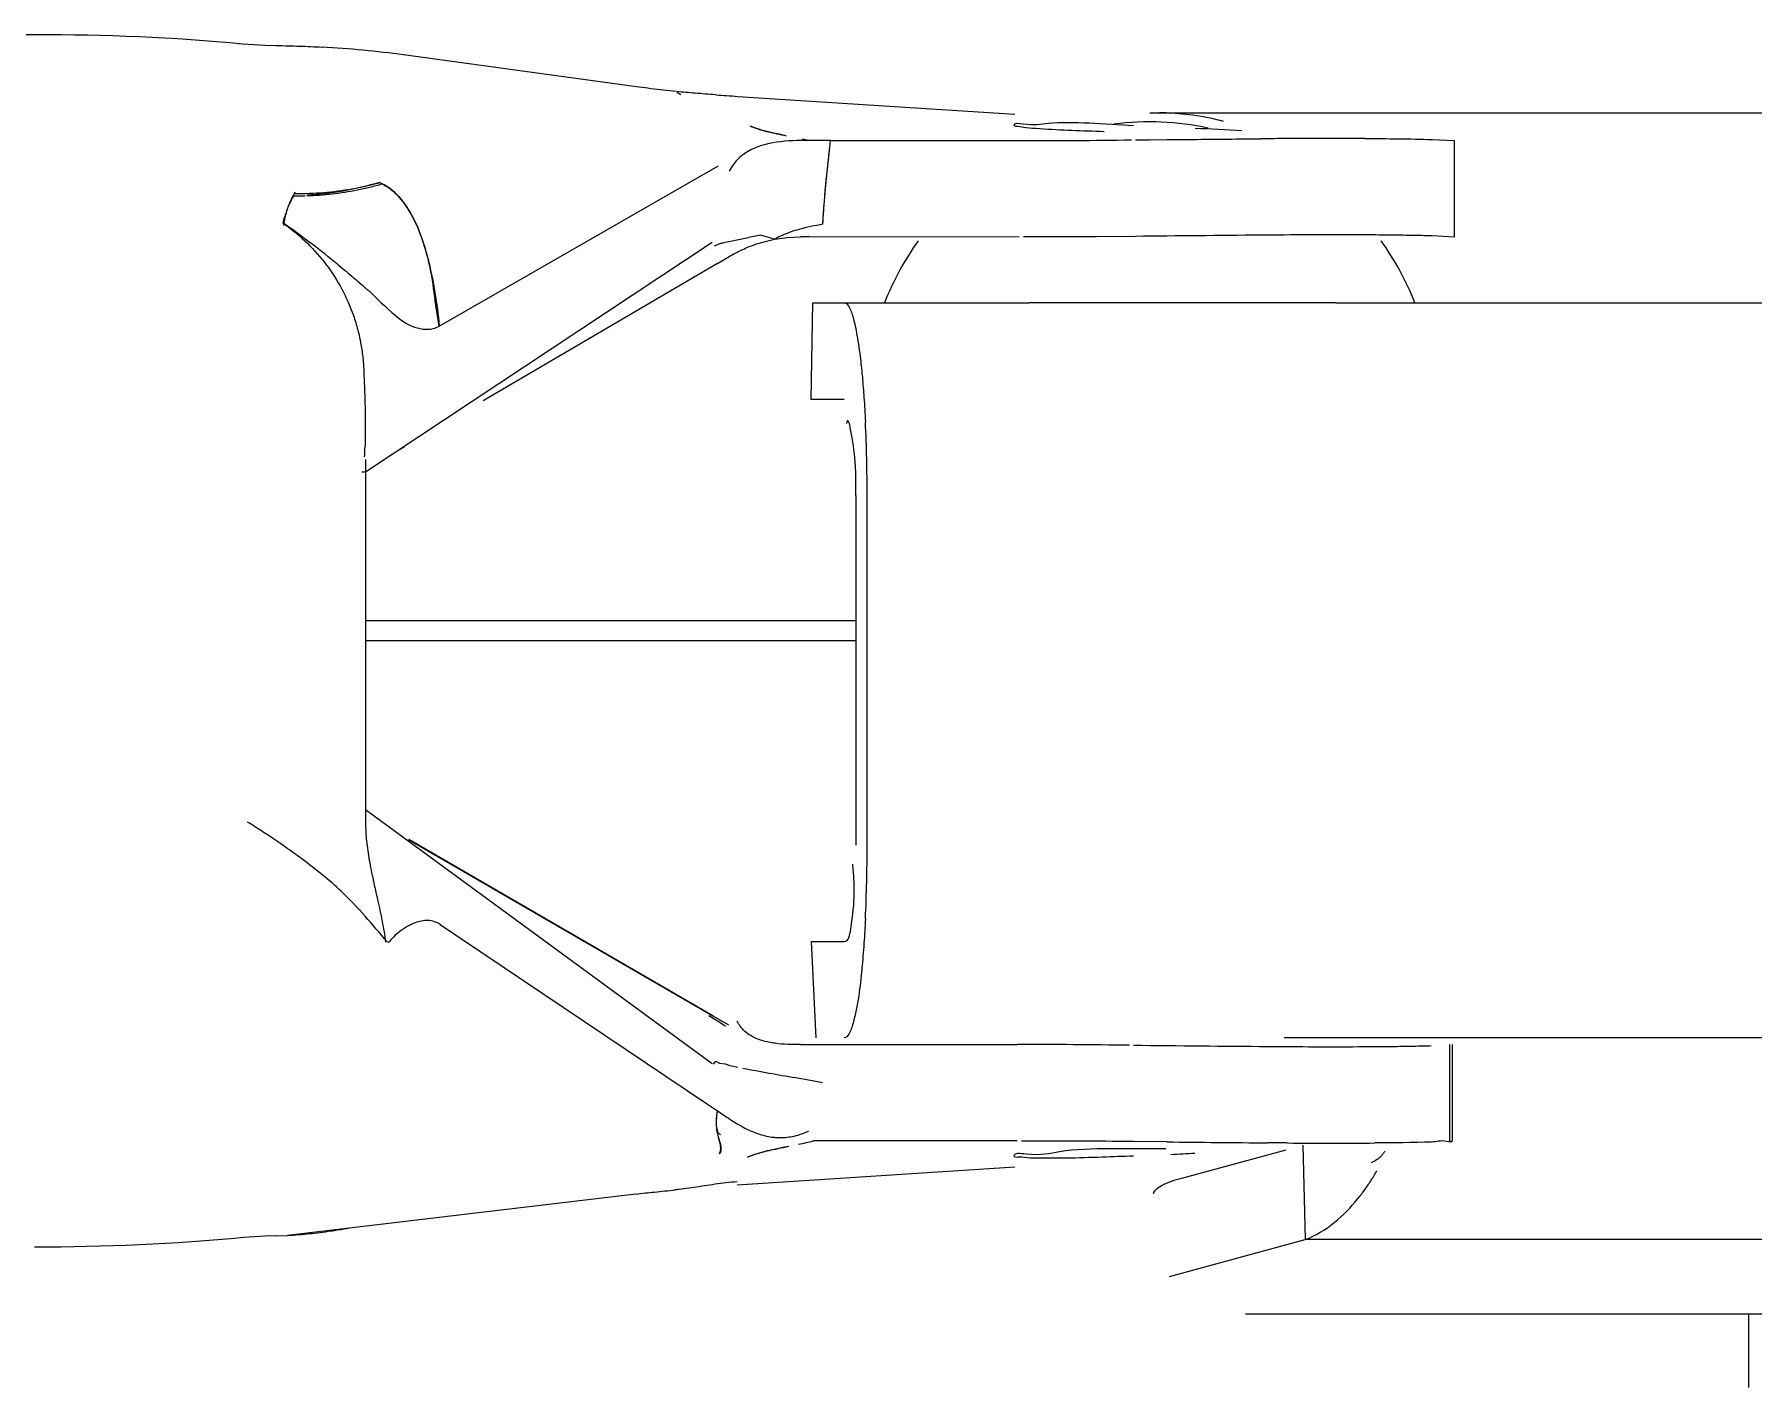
# Model space of a CAD drawing. Header units: millimetres. Extents: x 6781 to 13993, y -7973 to 4183.
# Drawn here: x 11585.38 to 11613.91, y -5893.29 to -5870.83 of the extents above; entities that cross this region are included whole.
import ezdxf

# ---------------------------------------------------------------- set-up
doc = ezdxf.new("R2010")
doc.units = ezdxf.units.MM
doc.header["$LTSCALE"] = 307.34
doc.layers.get('0').update_dxf_attribs({"linetype": 'CONTINUOUS'})

msp = doc.modelspace()

# ---------------------------------------------------------------- linework, layer by layer
at = {"color": 0, "linetype": 'Continuous'}
for p, q in [((11499.74016, -5870.83218), (11585.39441, -5870.83218)), ((11595.36764, -5871.70282), (11591.50317, -5871.17319)), ((11596.02074, -5871.78086), (11595.76439, -5871.75184)), ((11596.07469, -5871.81492), (11596.106, -5871.83249)), ((11597.0519, -5871.86025), (11601.64684, -5872.15695)), ((11603.88493, -5872.13485), (11626.57274, -5872.13485)), ((11598.58528, -5872.59485), (11598.22415, -5872.59395)), ((11598.55802, -5872.86391), (11598.58528, -5872.59485)), ((11598.57015, -5872.76104), (11598.58855, -5872.59519)), ((11598.58563, -5872.59485), (11601.71975, -5872.59485)), ((11603.65196, -5872.58397), (11603.89408, -5872.58165)), ((11603.89408, -5872.58165), (11604.16733, -5872.57896)), ((11605.3139, -5872.56772), (11605.73102, -5872.56424)), ((11608.57328, -5872.57631), (11608.94069, -5872.59485)), ((11608.94069, -5872.59485), (11608.94069, -5874.19485)), ((11598.53297, -5873.1063), (11598.55802, -5872.86391)), ((11592.09395, -5875.6714), (11596.48705, -5873.15293)), ((11596.48705, -5873.15293), (11596.72832, -5873.01149)), ((11598.50233, -5873.39644), (11598.53297, -5873.1063)), ((11591.14866, -5873.31106), (11591.10262, -5873.2911)), ((11598.48585, -5873.59371), (11598.50353, -5873.39657)), ((11596.62265, -5874.28794), (11590.87126, -5878.09485)), ((11596.7888, -5874.29123), (11597.22846, -5874.20351)), ((11597.42616, -5874.16547), (11597.22846, -5874.20351)), ((11597.65844, -5874.23287), (11597.42616, -5874.16547)), ((11597.65844, -5874.23287), (11597.86937, -5874.2033)), ((11597.86937, -5874.2033), (11598.08913, -5874.19359)), ((11598.23599, -5874.19429), (11598.08913, -5874.19359)), ((11601.71975, -5874.19485), (11598.23599, -5874.19429)), ((11603.65196, -5874.18397), (11603.00439, -5874.19015)), ((11607.58586, -5874.16079), (11607.45461, -5874.16002)), ((11608.94069, -5874.19485), (11608.57328, -5874.1763)), ((11596.71081, -5874.63443), (11592.82259, -5876.91415)), ((11596.71081, -5874.63443), (11596.90825, -5874.51745)), ((11598.28983, -5875.28485), (11598.26158, -5876.88485)), ((11598.29417, -5875.28485), (11601.88493, -5875.28485)), ((11606.97592, -5875.28485), (11601.88493, -5875.28485)), ((11606.97592, -5875.28485), (11625.71598, -5875.28485)), ((11598.26369, -5876.88485), (11598.8169, -5876.88485)), ((11591.51683, -5877.67624), (11591.4053, -5877.74513)), ((11590.87126, -5878.09485), (11590.80883, -5878.09485)), ((11590.87126, -5877.8866), (11590.87126, -5883.90311)), ((11599.00642, -5878.48485), (11599.00642, -5884.28485)), ((11599.19594, -5884.28485), (11599.19594, -5878.48485)), ((11599.00642, -5880.56152), (11590.87126, -5880.56152)), ((11599.00642, -5880.89485), (11590.87126, -5880.89485)), ((11590.87126, -5883.69485), (11596.62265, -5887.90925)), ((11591.58706, -5884.19295), (11596.63777, -5887.11806)), ((11596.63777, -5887.11806), (11591.58784, -5884.19161)), ((11592.11076, -5885.60248), (11596.54804, -5888.58212)), ((11598.27032, -5885.88485), (11598.8169, -5885.88485)), ((11598.34815, -5887.48485), (11598.2704, -5885.88485)), ((11596.63777, -5887.11806), (11596.89672, -5887.27042)), ((11627.45001, -5887.48485), (11606.11909, -5887.48485)), ((11598.09257, -5887.597), (11598.47384, -5887.59509)), ((11598.47384, -5887.59509), (11601.68561, -5887.59485)), ((11605.8452, -5887.62678), (11606.15125, -5887.62872)), ((11608.86488, -5889.19485), (11608.86488, -5887.59485)), ((11608.90712, -5887.59664), (11608.90712, -5889.19664)), ((11596.84087, -5887.91614), (11596.91519, -5887.94414)), ((11596.91519, -5887.94414), (11597.05132, -5887.97083)), ((11598.00468, -5888.14495), (11598.25769, -5888.18894)), ((11598.25769, -5888.18894), (11598.45256, -5888.22283)), ((11596.54833, -5888.58235), (11596.7117, -5888.69357)), ((11601.68561, -5889.19485), (11598.30346, -5889.19517)), ((11604.17014, -5889.21121), (11603.61782, -5889.2058)), ((11606.16919, -5889.22882), (11605.843, -5889.22676)), ((11608.86488, -5889.19485), (11608.90712, -5889.1989)), ((11604.41683, -5889.81078), (11606.14736, -5889.34086)), ((11606.42743, -5889.26471), (11606.46542, -5890.83225)), ((11601.64685, -5889.63275), (11597.03976, -5889.93024)), ((11595.35726, -5890.07581), (11589.57796, -5890.76197)), ((11596.04139, -5889.99429), (11596.01832, -5890.00797)), ((11590.51537, -5890.65282), (11590.59318, -5890.64143)), ((11589.02734, -5890.78418), (11588.85433, -5890.79887)), ((11589.20009, -5890.77384), (11589.02734, -5890.78418)), ((11589.37238, -5890.76778), (11589.20009, -5890.77384)), ((11589.37238, -5890.76778), (11589.57796, -5890.76197)), ((11604.2113, -5891.44446), (11606.46564, -5890.83228)), ((11623.30181, -5890.83228), (11606.46564, -5890.83228)), ((11622.86414, -5892.07195), (11605.47769, -5892.07195)), ((11613.82096, -5892.07195), (11613.82096, -5893.28839))]:
    msp.add_line(p, q, dxfattribs=at)
for points in [[(11588.82745, -5870.98629), (11589.01663, -5871.0018), (11589.20551, -5871.01212), (11589.39383, -5871.01728)], [(11596.03538, -5871.7822), (11596.04461, -5871.79784), (11596.07469, -5871.81492)], [(11589.67936, -5873.51019), (11589.77522, -5873.51048), (11589.87101, -5873.50898)], [(11598.46311, -5873.98324), (11598.47187, -5873.78932), (11598.48585, -5873.59371)], [(11596.66379, -5874.33878), (11596.76528, -5874.29747), (11596.78805, -5874.29452)], [(11596.84275, -5887.29549), (11596.75098, -5887.23177), (11596.6593, -5887.1735), (11596.57072, -5887.12071)], [(11596.64554, -5887.92066), (11596.68264, -5887.87167), (11596.74448, -5887.90334), (11596.84087, -5887.91614)]]:
    msp.add_lwpolyline(points, dxfattribs=at)
for centre, radius, start, end in [((11589.2118, -5887.9784), 16.9607, 82.235679, 86.824505), ((11600.09415, -5824.70326), 47.25502, 265.860389, 266.308777), ((11603.88493, -5877.01152), 4.72667, 78.121604, 97.199437), ((11604.03179, -5876.27235), 4.13752, 87.760553, 89.798373), ((11604.02792, -5876.32804), 4.19332, 75.008882, 87.737377), ((11596.912, -6022.02869), 149.8361, 86.7463963, 87.0445645), ((11598.08136, -5870.21394), 2.29543, 253.297047, 254.531568), ((11595.78227, -5883.15859), 10.8431, 76.987096, 77.525384), ((11601.87065, -5757.82086), 114.77409, 269.9246691, 270.8554022), ((11607.33485, -6083.32987), 210.77173, 90.3155574, 90.4359859), ((11606.93965, -5994.70133), 122.14239, 89.7577679, 90.3591511), ((11589.7608, -5868.41673), 5.05599, 269.347931, 280.066021), ((11591.62445, -5874.53372), 2.20217, 158.271771, 160.075647), ((11580.20211, -5887.15353), 16.14139, 50.727032, 54.838358), ((11603.88493, -5877.01152), 4.72667, 144.340149, 158.573754), ((11606.97231, -6021.79167), 147.63265, 89.8778196, 90.4825172), ((11607.04478, -5956.45269), 82.29369, 89.7146615, 89.8312688), ((11603.88493, -5877.01152), 4.72667, 21.426246, 35.659851), ((11574.15652, -5878.46212), 25.03944, 359.947981, 2.744593), ((11581.93208, -5877.41328), 8.9352, 357.232098, 358.352966), ((11574.15837, -5884.30762), 25.03758, 357.253925, 0.052095), ((11601.83796, -6001.41292), 113.81817, 89.1381434, 90.0766934), ((11613.82322, -4922.46931), 965.19044, 269.39417423, 269.5264019), ((11606.9122, -5773.47657), 114.15469, 269.6180678, 270.3569086), ((11595.92932, -5879.13271), 10.33878, 281.890834, 283.276225), ((11610.29887, -5320.10023), 569.14398, 269.3830082, 269.551423), ((11606.91413, -5775.50529), 113.72597, 269.6246935, 270.3565156), ((11598.49163, -5893.2926), 4.04539, 103.479196, 104.246966), ((11598.26942, -5766.04961), 123.51248, 272.7688192, 272.9546751), ((11604.64541, -5887.98196), 3.46049, 321.188322, 324.433043)]:
    msp.add_arc(centre, radius, start, end, dxfattribs=at)
for points in [[(11585.39702, -5870.83226), (11586.54165, -5870.83227), (11587.68803, -5870.87721), (11588.82745, -5870.98629)], [(11598.22415, -5872.59395), (11597.88069, -5872.59222), (11597.50653, -5872.60531), (11597.21067, -5872.77974)], [(11604.16733, -5872.57896), (11604.54952, -5872.57514), (11604.93171, -5872.57116), (11605.3139, -5872.56772)], [(11607.45604, -5872.56003), (11607.82849, -5872.5619), (11608.20098, -5872.56556), (11608.57328, -5872.57629)], [(11591.10262, -5873.2911), (11590.71161, -5873.40176), (11590.3075, -5873.48628), (11589.90132, -5873.49859)], [(11591.58582, -5873.74138), (11591.74105, -5873.99316), (11591.83541, -5874.2813), (11591.90911, -5874.56776)], [(11591.91279, -5874.56469), (11591.83935, -5874.27856), (11591.7398, -5873.99313), (11591.58598, -5873.74094)], [(11589.49767, -5873.95748), (11589.75544, -5874.13888), (11589.98975, -5874.35968), (11590.18414, -5874.60779)], [(11605.72903, -5874.16426), (11605.03666, -5874.16951), (11604.34432, -5874.17749), (11603.65196, -5874.18397)], [(11590.18414, -5874.60779), (11590.38026, -5874.85809), (11590.53986, -5875.14193), (11590.65009, -5875.4402)], [(11591.90911, -5874.56776), (11592.00205, -5874.929), (11592.05976, -5875.29997), (11592.09395, -5875.6714)], [(11592.09398, -5875.67146), (11592.01959, -5875.3051), (11592.00573, -5874.92679), (11591.91279, -5874.56469)], [(11590.90707, -5875.07164), (11591.20551, -5875.33195), (11591.50272, -5875.7295), (11591.89872, -5875.72592)], [(11591.23444, -5885.89389), (11590.98618, -5885.60972), (11590.74816, -5885.31449), (11590.47328, -5885.05598)], [(11597.13413, -5887.98676), (11597.42366, -5888.04297), (11597.71413, -5888.09428), (11598.00468, -5888.14495)], [(11603.61782, -5889.2058), (11602.99711, -5889.19996), (11602.37628, -5889.19049), (11601.75562, -5889.20013)], [(11608.55895, -5889.21378), (11608.24665, -5889.22283), (11607.9342, -5889.22677), (11607.62177, -5889.22906)], [(11606.46564, -5890.83228), (11606.81156, -5890.70099), (11607.1099, -5890.43912), (11607.34187, -5890.15087)], [(11588.85433, -5890.79887), (11587.69954, -5890.91134), (11586.53743, -5890.95744), (11585.37717, -5890.95745)]]:
    msp.add_open_spline(points, degree=3, dxfattribs=at)
for points, knots in [([(11589.39383, -5871.01728), (11589.52218, -5871.01907), (11589.77479, -5871.02527), (11590.02722, -5871.03677), (11590.15133, -5871.04374)], [0, 0, 0, 0, 0.50802678, 1, 1, 1, 1]), ([(11595.76439, -5871.75184), (11595.69522, -5871.74388), (11595.56287, -5871.72832), (11595.43069, -5871.71145), (11595.36764, -5871.70282)], [0, 0, 0, 0, 0.52248465, 1, 1, 1, 1]), ([(11596.34296, -5871.80888), (11596.2907, -5871.80462), (11596.18815, -5871.79601), (11596.08564, -5871.78686), (11596.03538, -5871.7822)], [0, 0, 0, 0, 0.5095357, 1, 1, 1, 1]), ([(11596.68295, -5871.835), (11596.62555, -5871.83084), (11596.5122, -5871.82239), (11596.39889, -5871.81344), (11596.34296, -5871.80888)], [0, 0, 0, 0, 0.50632153, 1, 1, 1, 1]), ([(11597.26085, -5872.3544), (11597.29122, -5872.36773), (11597.35981, -5872.39405), (11597.43005, -5872.41545), (11597.4688, -5872.42619)], [0, 0, 0, 0, 0.45198268, 1, 1, 1, 1]), ([(11597.42163, -5872.41252), (11597.39208, -5872.40364), (11597.33783, -5872.38602), (11597.28475, -5872.36508), (11597.26087, -5872.3544)], [0, 0, 0, 0, 0.54123785, 1, 1, 1, 1]), ([(11601.83399, -5872.38081), (11601.78429, -5872.37563), (11601.73799, -5872.35916), (11601.63481, -5872.35951), (11601.63492, -5872.34151)], [0, 0, 0, 0, 0.73524639, 1, 1, 1, 1]), ([(11601.63492, -5872.34151), (11601.63523, -5872.29185), (11601.93549, -5872.35109), (11602.44674, -5872.245), (11603.14658, -5872.32457), (11603.61842, -5872.344)], [0, 0, 0, 0, 0.07501411, 0.28670497, 1, 1, 1, 1]), ([(11603.12722, -5872.44688), (11602.77127, -5872.43669), (11602.33964, -5872.42237), (11601.90918, -5872.38864), (11601.83399, -5872.38081)], [0, 0, 0, 0, 0.82488669, 1, 1, 1, 1]), ([(11597.4688, -5872.42619), (11597.48238, -5872.42995), (11597.51036, -5872.43742), (11597.53845, -5872.44444), (11597.55288, -5872.44795)], [0, 0, 0, 0, 0.48681176, 1, 1, 1, 1]), ([(11597.55191, -5872.44793), (11597.53777, -5872.4444), (11597.51014, -5872.43735), (11597.48259, -5872.42995), (11597.46915, -5872.42622)], [0, 0, 0, 0, 0.51077603, 1, 1, 1, 1]), ([(11597.64486, -5872.47003), (11597.62906, -5872.46643), (11597.59804, -5872.45922), (11597.56709, -5872.45171), (11597.55191, -5872.44793)], [0, 0, 0, 0, 0.50869074, 1, 1, 1, 1]), ([(11597.55288, -5872.44795), (11597.60117, -5872.45973), (11597.70034, -5872.48196), (11597.79976, -5872.50298), (11597.85052, -5872.51384)], [0, 0, 0, 0, 0.4891817, 1, 1, 1, 1]), ([(11597.82739, -5872.50923), (11597.79639, -5872.50283), (11597.73547, -5872.49014), (11597.67467, -5872.47682), (11597.64486, -5872.47003)], [0, 0, 0, 0, 0.50858642, 1, 1, 1, 1]), ([(11597.04504, -5872.90807), (11597.01801, -5872.93556), (11596.96709, -5872.99617), (11596.92651, -5873.06414), (11596.90857, -5873.10014)], [0, 0, 0, 0, 0.48943879, 1, 1, 1, 1]), ([(11597.21067, -5872.77974), (11597.18052, -5872.79751), (11597.12224, -5872.83662), (11597.06957, -5872.88311), (11597.04504, -5872.90807)], [0, 0, 0, 0, 0.49998515, 1, 1, 1, 1]), ([(11598.53703, -5873.06483), (11598.54239, -5873.01417), (11598.55333, -5872.9129), (11598.56453, -5872.81165), (11598.57015, -5872.76104)], [0, 0, 0, 0, 0.50014003, 1, 1, 1, 1]), ([(11598.49157, -5873.54026), (11598.4981, -5873.46092), (11598.51245, -5873.30236), (11598.52865, -5873.14398), (11598.53703, -5873.06483)], [0, 0, 0, 0, 0.5000387, 1, 1, 1, 1]), ([(11589.70004, -5873.45087), (11589.68766, -5873.47492), (11589.65918, -5873.52585), (11589.63256, -5873.57783), (11589.61953, -5873.6063)], [0, 0, 0, 0, 0.46352498, 1, 1, 1, 1]), ([(11589.67936, -5873.51019), (11589.66942, -5873.52681), (11589.64982, -5873.5618), (11589.63191, -5873.59769), (11589.62304, -5873.61642)], [0, 0, 0, 0, 0.48287593, 1, 1, 1, 1]), ([(11589.89546, -5873.50831), (11590.03639, -5873.50411), (11590.3175, -5873.48408), (11590.59597, -5873.44062), (11590.73372, -5873.4131)], [0, 0, 0, 0, 0.50092902, 1, 1, 1, 1]), ([(11590.6445, -5873.39489), (11590.72183, -5873.38115), (11590.8755, -5873.35009), (11591.02751, -5873.31172), (11591.10281, -5873.29073)], [0, 0, 0, 0, 0.50120078, 1, 1, 1, 1]), ([(11590.73372, -5873.4131), (11590.80369, -5873.39912), (11590.9427, -5873.36822), (11591.08025, -5873.33134), (11591.14842, -5873.31147)], [0, 0, 0, 0, 0.50124179, 1, 1, 1, 1]), ([(11591.10299, -5873.29065), (11591.19618, -5873.33127), (11591.38419, -5873.45957), (11591.52226, -5873.6383), (11591.58582, -5873.74138)], [0, 0, 0, 0, 0.4563557, 1, 1, 1, 1]), ([(11591.58598, -5873.74094), (11591.5279, -5873.64571), (11591.40226, -5873.47892), (11591.23321, -5873.35384), (11591.14828, -5873.31151)], [0, 0, 0, 0, 0.54030852, 1, 1, 1, 1]), ([(11598.46311, -5873.98324), (11598.46633, -5873.90932), (11598.4745, -5873.76157), (11598.48551, -5873.614), (11598.49157, -5873.54026)], [0, 0, 0, 0, 0.49997499, 1, 1, 1, 1]), ([(11589.5541, -5873.78327), (11589.54397, -5873.81116), (11589.52423, -5873.86893), (11589.50641, -5873.92733), (11589.49769, -5873.95745)], [0, 0, 0, 0, 0.48617668, 1, 1, 1, 1]), ([(11589.56106, -5873.76434), (11589.5506, -5873.8003), (11589.53103, -5873.88024), (11589.51737, -5873.96137), (11589.51122, -5874.0057)], [0, 0, 0, 0, 0.45556094, 1, 1, 1, 1]), ([(11589.61953, -5873.6063), (11589.60874, -5873.62987), (11589.58712, -5873.68182), (11589.56952, -5873.73527), (11589.56106, -5873.76434)], [0, 0, 0, 0, 0.46126488, 1, 1, 1, 1]), ([(11589.62304, -5873.61642), (11589.6153, -5873.63274), (11589.60002, -5873.66654), (11589.5858, -5873.7008), (11589.57875, -5873.71847)], [0, 0, 0, 0, 0.48699419, 1, 1, 1, 1]), ([(11598.06437, -5874.06965), (11598.02006, -5874.08195), (11597.93259, -5874.10873), (11597.8471, -5874.14143), (11597.80539, -5874.15945)], [0, 0, 0, 0, 0.50299697, 1, 1, 1, 1]), ([(11598.46311, -5873.98324), (11598.39595, -5873.99513), (11598.26223, -5874.02017), (11598.12973, -5874.0515), (11598.06437, -5874.06965)], [0, 0, 0, 0, 0.50135551, 1, 1, 1, 1]), ([(11596.90825, -5874.51745), (11596.97252, -5874.47905), (11597.10674, -5874.40779), (11597.24731, -5874.35006), (11597.31972, -5874.32442)], [0, 0, 0, 0, 0.49354487, 1, 1, 1, 1]), ([(11597.31972, -5874.32442), (11597.37456, -5874.305), (11597.4864, -5874.27007), (11597.6006, -5874.24379), (11597.65844, -5874.23287)], [0, 0, 0, 0, 0.49705296, 1, 1, 1, 1]), ([(11597.80539, -5874.15945), (11597.78018, -5874.17034), (11597.73045, -5874.19336), (11597.68211, -5874.21922), (11597.65844, -5874.23287)], [0, 0, 0, 0, 0.50124668, 1, 1, 1, 1]), ([(11602.35208, -5874.1934), (11602.25739, -5874.1934), (11602.07101, -5874.19287), (11601.88464, -5874.1909), (11601.79296, -5874.18945)], [0, 0, 0, 0, 0.50802151, 1, 1, 1, 1]), ([(11603.00439, -5874.19015), (11602.89491, -5874.19109), (11602.67748, -5874.1927), (11602.46004, -5874.1934), (11602.35208, -5874.1934)], [0, 0, 0, 0, 0.50350237, 1, 1, 1, 1]), ([(11608.35024, -5874.17081), (11608.23471, -5874.16839), (11607.97992, -5874.1642), (11607.72512, -5874.16174), (11607.58586, -5874.16079)], [0, 0, 0, 0, 0.45347709, 1, 1, 1, 1]), ([(11608.57328, -5874.17629), (11608.53822, -5874.17528), (11608.46387, -5874.17332), (11608.38952, -5874.17164), (11608.35024, -5874.17081)], [0, 0, 0, 0, 0.47167248, 1, 1, 1, 1]), ([(11590.41986, -5874.65785), (11590.4628, -5874.69292), (11590.54805, -5874.76328), (11590.63255, -5874.83454), (11590.67447, -5874.87029)], [0, 0, 0, 0, 0.50156284, 1, 1, 1, 1]), ([(11590.67447, -5874.87029), (11590.71343, -5874.90354), (11590.7911, -5874.97051), (11590.86838, -5875.03791), (11590.90707, -5875.07164)], [0, 0, 0, 0, 0.49948234, 1, 1, 1, 1]), ([(11590.65009, -5875.4402), (11590.67856, -5875.51723), (11590.73013, -5875.67597), (11590.76891, -5875.83832), (11590.78523, -5875.92131)], [0, 0, 0, 0, 0.49264435, 1, 1, 1, 1]), ([(11598.8169, -5875.28485), (11598.84887, -5875.28485), (11598.91975, -5875.37935), (11598.94378, -5875.46512), (11598.96169, -5875.5275)], [0, 0, 0, 0, 0.33004605, 1, 1, 1, 1]), ([(11598.96169, -5875.5275), (11598.9896, -5875.62474), (11599.03674, -5875.85589), (11599.06917, -5876.08904), (11599.08495, -5876.22233)], [0, 0, 0, 0, 0.42980596, 1, 1, 1, 1]), ([(11591.89872, -5875.72592), (11591.93146, -5875.72562), (11591.99985, -5875.71631), (11592.06326, -5875.68906), (11592.09398, -5875.67146)], [0, 0, 0, 0, 0.48046964, 1, 1, 1, 1]), ([(11590.78523, -5875.92131), (11590.80026, -5875.99771), (11590.82488, -5876.1533), (11590.83761, -5876.31032), (11590.84091, -5876.38976)], [0, 0, 0, 0, 0.4947967, 1, 1, 1, 1]), ([(11590.84091, -5876.38976), (11590.8443, -5876.46998), (11590.85112, -5876.6318), (11590.85702, -5876.79366), (11590.85955, -5876.87529)], [0, 0, 0, 0, 0.49578638, 1, 1, 1, 1]), ([(11599.08495, -5876.22233), (11599.09682, -5876.32259), (11599.11853, -5876.53356), (11599.13537, -5876.74497), (11599.14314, -5876.85579)], [0, 0, 0, 0, 0.47610532, 1, 1, 1, 1]), ([(11590.85955, -5876.87529), (11590.86214, -5876.95885), (11590.86642, -5877.12699), (11590.86797, -5877.29519), (11590.86784, -5877.37979)], [0, 0, 0, 0, 0.49702775, 1, 1, 1, 1]), ([(11599.14314, -5876.85579), (11599.14781, -5876.92242), (11599.15655, -5877.05816), (11599.16385, -5877.19399), (11599.16723, -5877.26314)], [0, 0, 0, 0, 0.49106025, 1, 1, 1, 1]), ([(11599.00642, -5878.48485), (11599.00642, -5878.2964), (11599.03962, -5878.07348), (11598.88667, -5877.07786), (11598.85447, -5877.29044)], [0, 0, 0, 0, 0.46709069, 1, 1, 1, 1]), ([(11590.86784, -5877.37979), (11590.86777, -5877.42806), (11590.86705, -5877.52484), (11590.86499, -5877.62161), (11590.86359, -5877.6701)], [0, 0, 0, 0, 0.49875815, 1, 1, 1, 1]), ([(11589.25348, -5884.12164), (11589.19742, -5884.08441), (11589.08477, -5884.01078), (11588.97109, -5883.93874), (11588.91402, -5883.90311)], [0, 0, 0, 0, 0.50002386, 1, 1, 1, 1]), ([(11590.87126, -5883.90311), (11590.87126, -5884.00894), (11590.88378, -5884.22095), (11590.91459, -5884.4308), (11590.93288, -5884.53532)], [0, 0, 0, 0, 0.49934151, 1, 1, 1, 1]), ([(11589.81616, -5884.51621), (11589.72406, -5884.44797), (11589.53815, -5884.31405), (11589.34885, -5884.18496), (11589.25348, -5884.12164)], [0, 0, 0, 0, 0.50031997, 1, 1, 1, 1]), ([(11590.47328, -5885.05598), (11590.37006, -5884.9589), (11590.15525, -5884.7733), (11589.93016, -5884.60068), (11589.81616, -5884.51621)], [0, 0, 0, 0, 0.49967152, 1, 1, 1, 1]), ([(11590.93288, -5884.53532), (11590.9523, -5884.64638), (11590.9976, -5884.86717), (11591.04813, -5885.08673), (11591.07283, -5885.19656)], [0, 0, 0, 0, 0.50038762, 1, 1, 1, 1]), ([(11598.98158, -5885.0761), (11598.98158, -5885.00154), (11598.97746, -5884.84326), (11598.9661, -5884.68534), (11598.95838, -5884.602)], [0, 0, 0, 0, 0.47111849, 1, 1, 1, 1]), ([(11591.07283, -5885.19656), (11591.09914, -5885.31354), (11591.15008, -5885.54578), (11591.18907, -5885.78059), (11591.20276, -5885.89763)], [0, 0, 0, 0, 0.50432965, 1, 1, 1, 1]), ([(11598.8169, -5885.88485), (11598.89336, -5885.88485), (11598.9514, -5885.48786), (11598.98158, -5885.27885), (11598.98158, -5885.0761)], [0, 0, 0, 0, 0.27383476, 1, 1, 1, 1]), ([(11599.1672, -5885.50716), (11599.16383, -5885.5762), (11599.15653, -5885.71182), (11599.14781, -5885.84736), (11599.14314, -5885.9139)], [0, 0, 0, 0, 0.50892971, 1, 1, 1, 1]), ([(11591.69651, -5885.57456), (11591.6022, -5885.60905), (11591.4386, -5885.70805), (11591.30115, -5885.83938), (11591.24878, -5885.90964)], [0, 0, 0, 0, 0.53400634, 1, 1, 1, 1]), ([(11592.11093, -5885.60239), (11592.05208, -5885.56289), (11591.90725, -5885.51827), (11591.76389, -5885.54992), (11591.69651, -5885.57456)], [0, 0, 0, 0, 0.49696271, 1, 1, 1, 1]), ([(11599.14314, -5885.9139), (11599.13329, -5886.05438), (11599.09453, -5886.49923), (11599.0462, -5886.94793), (11598.96162, -5887.24245)], [0, 0, 0, 0, 0.31486393, 1, 1, 1, 1]), ([(11597.08901, -5887.29023), (11597.08003, -5887.27775), (11597.06294, -5887.25167), (11597.04817, -5887.22421), (11597.0413, -5887.21003)], [0, 0, 0, 0, 0.49391106, 1, 1, 1, 1]), ([(11597.26381, -5887.44782), (11597.22996, -5887.42764), (11597.1655, -5887.38127), (11597.11205, -5887.32227), (11597.08901, -5887.29023)], [0, 0, 0, 0, 0.49969845, 1, 1, 1, 1]), ([(11597.6671, -5887.5748), (11597.59473, -5887.56478), (11597.45534, -5887.53719), (11597.32271, -5887.48292), (11597.26381, -5887.44782)], [0, 0, 0, 0, 0.51586662, 1, 1, 1, 1]), ([(11598.96162, -5887.24245), (11598.94372, -5887.30477), (11598.91969, -5887.39047), (11598.84885, -5887.48485), (11598.8169, -5887.48485)], [0, 0, 0, 0, 0.66990742, 1, 1, 1, 1]), ([(11598.09257, -5887.597), (11598.02148, -5887.59749), (11597.87934, -5887.59593), (11597.73744, -5887.58453), (11597.6671, -5887.5748)], [0, 0, 0, 0, 0.50033692, 1, 1, 1, 1]), ([(11607.62329, -5887.62905), (11607.7454, -5887.62815), (11607.97062, -5887.62587), (11608.19583, -5887.62218), (11608.29893, -5887.62008)], [0, 0, 0, 0, 0.54217455, 1, 1, 1, 1]), ([(11608.29893, -5887.62008), (11608.34513, -5887.61914), (11608.43181, -5887.61723), (11608.51848, -5887.61494), (11608.55895, -5887.61377)], [0, 0, 0, 0, 0.53305176, 1, 1, 1, 1]), ([(11596.71172, -5888.69362), (11596.69691, -5888.74785), (11596.68451, -5888.85521), (11596.69094, -5888.96409), (11596.70498, -5889.01323)], [0, 0, 0, 0, 0.52378409, 1, 1, 1, 1]), ([(11596.70395, -5889.00538), (11596.69779, -5888.95575), (11596.6954, -5888.8511), (11596.70505, -5888.74731), (11596.71167, -5888.69358)], [0, 0, 0, 0, 0.48021878, 1, 1, 1, 1]), ([(11596.7117, -5888.69357), (11596.78997, -5888.74758), (11596.9478, -5888.85705), (11597.11369, -5888.95499), (11597.20078, -5888.99778)], [0, 0, 0, 0, 0.49495959, 1, 1, 1, 1]), ([(11596.76122, -5889.26265), (11596.75442, -5889.22381), (11596.72931, -5889.13944), (11596.70991, -5889.05346), (11596.70395, -5889.00538)], [0, 0, 0, 0, 0.44872788, 1, 1, 1, 1]), ([(11596.70498, -5889.01323), (11596.71016, -5889.03137), (11596.72035, -5889.06225), (11596.74868, -5889.08528), (11596.76198, -5889.08666)], [0, 0, 0, 0, 0.58516463, 1, 1, 1, 1]), ([(11596.73399, -5889.15653), (11596.73934, -5889.1757), (11596.74935, -5889.21111), (11596.75846, -5889.2468), (11596.76195, -5889.26333)], [0, 0, 0, 0, 0.54078216, 1, 1, 1, 1]), ([(11597.20078, -5888.99778), (11597.23156, -5889.01291), (11597.29397, -5889.04149), (11597.35814, -5889.06595), (11597.39063, -5889.07694)], [0, 0, 0, 0, 0.50000448, 1, 1, 1, 1]), ([(11597.39063, -5889.07694), (11597.42697, -5889.08924), (11597.50108, -5889.11085), (11597.57698, -5889.12514), (11597.61536, -5889.13025)], [0, 0, 0, 0, 0.49774936, 1, 1, 1, 1]), ([(11597.61536, -5889.13025), (11597.63865, -5889.13335), (11597.68583, -5889.13806), (11597.73322, -5889.13957), (11597.75708, -5889.13949)], [0, 0, 0, 0, 0.49612908, 1, 1, 1, 1]), ([(11597.75708, -5889.13949), (11597.83329, -5889.13926), (11597.99507, -5889.12046), (11598.14864, -5889.0667), (11598.22616, -5889.03138)], [0, 0, 0, 0, 0.47217676, 1, 1, 1, 1]), ([(11608.90657, -5889.19666), (11608.90106, -5889.22547), (11608.72673, -5889.17094), (11608.64563, -5889.21126), (11608.55895, -5889.21378)], [0, 0, 0, 0, 0.25273081, 1, 1, 1, 1]), ([(11596.76891, -5889.34954), (11596.76769, -5889.36033), (11596.76305, -5889.38123), (11596.75273, -5889.40003), (11596.74665, -5889.40833)], [0, 0, 0, 0, 0.51322771, 1, 1, 1, 1]), ([(11596.74683, -5889.40837), (11596.75524, -5889.38857), (11596.76959, -5889.34047), (11596.76603, -5889.29012), (11596.76122, -5889.26265)], [0, 0, 0, 0, 0.43564763, 1, 1, 1, 1]), ([(11596.76195, -5889.26333), (11596.76523, -5889.27885), (11596.77004, -5889.30742), (11596.77038, -5889.33656), (11596.76891, -5889.34954)], [0, 0, 0, 0, 0.54817858, 1, 1, 1, 1]), ([(11597.48041, -5889.37571), (11597.42959, -5889.38883), (11597.33833, -5889.41498), (11597.24921, -5889.44791), (11597.21027, -5889.46465)], [0, 0, 0, 0, 0.55319955, 1, 1, 1, 1]), ([(11597.21028, -5889.46465), (11597.23983, -5889.45139), (11597.30674, -5889.42576), (11597.37513, -5889.40467), (11597.41279, -5889.39396)], [0, 0, 0, 0, 0.45273681, 1, 1, 1, 1]), ([(11597.41279, -5889.39396), (11597.42629, -5889.39012), (11597.454, -5889.38249), (11597.4818, -5889.37525), (11597.49605, -5889.37163)], [0, 0, 0, 0, 0.48849245, 1, 1, 1, 1]), ([(11597.88311, -5889.28611), (11597.81365, -5889.30087), (11597.67901, -5889.32886), (11597.5448, -5889.35909), (11597.48041, -5889.37571)], [0, 0, 0, 0, 0.51640871, 1, 1, 1, 1]), ([(11597.54872, -5889.35864), (11597.60456, -5889.34525), (11597.71962, -5889.31967), (11597.83503, -5889.2958), (11597.89424, -5889.28368)], [0, 0, 0, 0, 0.48722016, 1, 1, 1, 1]), ([(11601.63492, -5889.44819), (11601.63453, -5889.38097), (11602.03565, -5889.45009), (11602.68168, -5889.27358), (11603.56423, -5889.33028), (11604.15144, -5889.32086)], [0, 0, 0, 0, 0.0799504, 0.30151674, 1, 1, 1, 1]), ([(11601.90028, -5889.4783), (11601.83434, -5889.47624), (11601.77478, -5889.45721), (11601.63506, -5889.47159), (11601.63492, -5889.44819)], [0, 0, 0, 0, 0.73821848, 1, 1, 1, 1]), ([(11603.61842, -5889.4457), (11603.44434, -5889.45287), (11602.87196, -5889.47323), (11602.29872, -5889.49076), (11601.90028, -5889.4783)], [0, 0, 0, 0, 0.30413487, 1, 1, 1, 1]), ([(11607.72119, -5889.45095), (11607.69965, -5889.47308), (11607.64912, -5889.51491), (11607.5915, -5889.54602), (11607.56023, -5889.55983)], [0, 0, 0, 0, 0.47460588, 1, 1, 1, 1]), ([(11607.78614, -5889.3648), (11607.77727, -5889.38025), (11607.75741, -5889.41045), (11607.73389, -5889.43789), (11607.72119, -5889.45095)], [0, 0, 0, 0, 0.49462896, 1, 1, 1, 1]), ([(11607.46031, -5889.99477), (11607.49494, -5889.94636), (11607.5629, -5889.84612), (11607.62578, -5889.74261), (11607.65642, -5889.68924)], [0, 0, 0, 0, 0.49167332, 1, 1, 1, 1]), ([(11595.35726, -5890.07581), (11595.46029, -5890.06358), (11595.67867, -5890.04064), (11595.89722, -5890.01967), (11596.01248, -5890.00852)], [0, 0, 0, 0, 0.47256501, 1, 1, 1, 1]), ([(11596.32005, -5889.96801), (11596.26481, -5889.97648), (11596.15627, -5889.99252), (11596.04726, -5890.00535), (11595.99365, -5890.01025)], [0, 0, 0, 0, 0.50936388, 1, 1, 1, 1]), ([(11597.03651, -5889.87477), (11596.91426, -5889.88266), (11596.67474, -5889.91101), (11596.43708, -5889.95008), (11596.32005, -5889.96801)], [0, 0, 0, 0, 0.50852556, 1, 1, 1, 1]), ([(11603.95046, -5890.07468), (11603.95819, -5890.01196), (11604.13891, -5889.89144), (11604.30138, -5889.84213), (11604.41683, -5889.81078)], [0, 0, 0, 0, 0.34564171, 1, 1, 1, 1]), ([(11590.29492, -5890.68845), (11590.33192, -5890.6829), (11590.40546, -5890.67134), (11590.47885, -5890.65887), (11590.51532, -5890.65246)], [0, 0, 0, 0, 0.50264327, 1, 1, 1, 1]), ([(11589.57796, -5890.76197), (11589.69964, -5890.75541), (11589.93931, -5890.73639), (11590.17778, -5890.70601), (11590.29492, -5890.68845)], [0, 0, 0, 0, 0.50710326, 1, 1, 1, 1])]:
    msp.add_open_spline(points, degree=3, knots=knots, dxfattribs=at)

doc.saveas('drawing.dxf')
